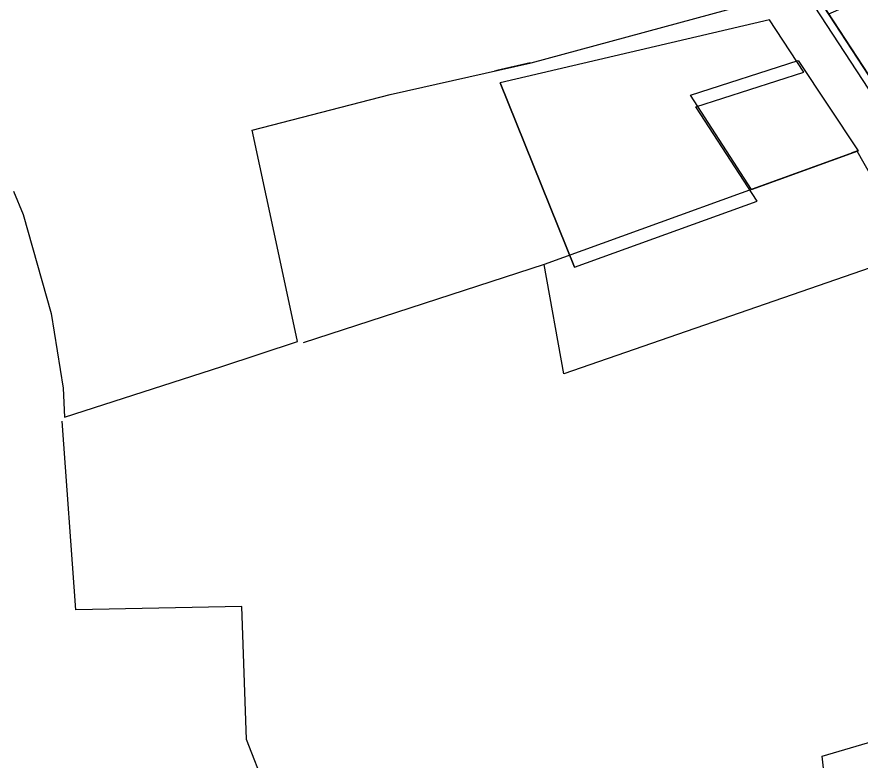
# Model space of a CAD drawing. Header units: millimetres. Extents: x 553705 to 560987, y 1303667 to 1309938.
# Drawn here: x 556346 to 556956, y 1305929 to 1306467 of the extents above; entities that cross this region are included whole.
import ezdxf

# ---------------------------------------------------------------- set-up
doc = ezdxf.new("R2010")
doc.units = ezdxf.units.MM
for name, color, linetype in [('2', 7, 'Continuous'), ('CVL_CUADCON_LIN', 8, 'Continuous'), ('CVL_CUADCON_TIT', 1, 'Continuous')]:
    doc.layers.add(name, color=color, linetype=linetype)

msp = doc.modelspace()

# ---------------------------------------------------------------- linework, layer by layer
at = {"color": 1}
for points in [[(556974.397, 1306405.521), (556889.138, 1306536.008), (557742.737, 1306894.958), (557750.279, 1306881.416), (557756.457, 1306872.436), (557762.567, 1306865.558), (557765.187, 1306861.299), (557771.002, 1306851.786), (557776.593, 1306838.668), (557802.172, 1306772.806)], [(556974.397, 1306405.521), (556932.82, 1306469.153), (557778.289, 1306834.301), (557802.172, 1306772.806)]]:
    msp.add_lwpolyline(points, close=True, dxfattribs=at)
at = {"layer": '2', "color": 1, "linetype": 'Continuous'}
for p, q in [((557060.497, 1306262.974), (556752.513, 1306735.247)), ((557683.268, 1305317.877), (556757.033, 1306738.195)), ((556953.255, 1306369.938), (556727.038, 1306288.006)), ((556994.681, 1306296.66), (556953.255, 1306369.938)), ((556727.038, 1306288.006), (556552.832, 1306231.424))]:
    msp.add_line(p, q, dxfattribs=at)
for points in [[(556994.681, 1306296.66), (556741.076, 1306208.917), (556727.038, 1306288.006)], [(556959.302, 1305783.531), (556957.118, 1305804.396), (556952.386, 1305826.514), (556945.615, 1305849.381), (556940.388, 1305869.713), (556936.215, 1305884.706), (556933.328, 1305897.416), (556930.164, 1305913.435), (556927.993, 1305932.517), (557026.33, 1305961.53), (557035.233, 1306238.654)], [(556485.832, 1305822.97), (556525.586, 1305909.597), (556511.869, 1305944.634), (556508.375, 1306040.865), (556388.509, 1306038.426), (556378.626, 1306174.842)]]:
    msp.add_lwpolyline(points, dxfattribs=at)
at = {"layer": 'CVL_CUADCON_LIN', "color": 1, "ltscale": 0.5}
msp.add_line((556748.798, 1306285.943), (556695.107, 1306419.301), dxfattribs=at)
at = {"layer": 'CVL_CUADCON_LIN', "color": 1, "ltscale": 0.5, "flags": 128}
for points in [[(556914.593, 1306426.883), (556889.976, 1306464.732), (556695.199, 1306419.323), (556748.798, 1306285.943), (556880.878, 1306333.78), (556836.593, 1306401.883)], [(556910.674, 1306435.408), (556953.965, 1306370.195), (556876.96, 1306342.305), (556832.674, 1306410.408)]]:
    msp.add_lwpolyline(points, close=True, dxfattribs=at)
for points in [[(556716.918, 1306433.631), (556692.652, 1306428.156)], [(556692.652, 1306428.156), (556691.188, 1306427.826)], [(556876.96, 1306342.305), (556953.965, 1306370.195)], [(556876.96, 1306342.305), (556953.589, 1306370.059)], [(556953.589, 1306370.059), (556948.887, 1306368.356)]]:
    msp.add_lwpolyline(points, dxfattribs=at)
at = {"layer": 'CVL_CUADCON_TIT', "color": 1, "lineweight": 30, "ltscale": 0.5, "flags": 128}
msp.add_lwpolyline([(556343.301, 1306340.902), (556350.328, 1306324.226), (556370.542, 1306252.647), (556379.239, 1306198.633), (556380.115, 1306177.717), (556494.051, 1306214.365), (556548.655, 1306232.409), (556531.72, 1306311.153), (556515.99, 1306385.044), (556615.586, 1306410.737), (556717.674, 1306433.777), (556882.188, 1306478.355), (556859.401, 1306513.878), (556820.204, 1306574.435), (556818.285, 1306573.294), (556791.684, 1306613.969)], dxfattribs=at)

doc.saveas('drawing.dxf')
